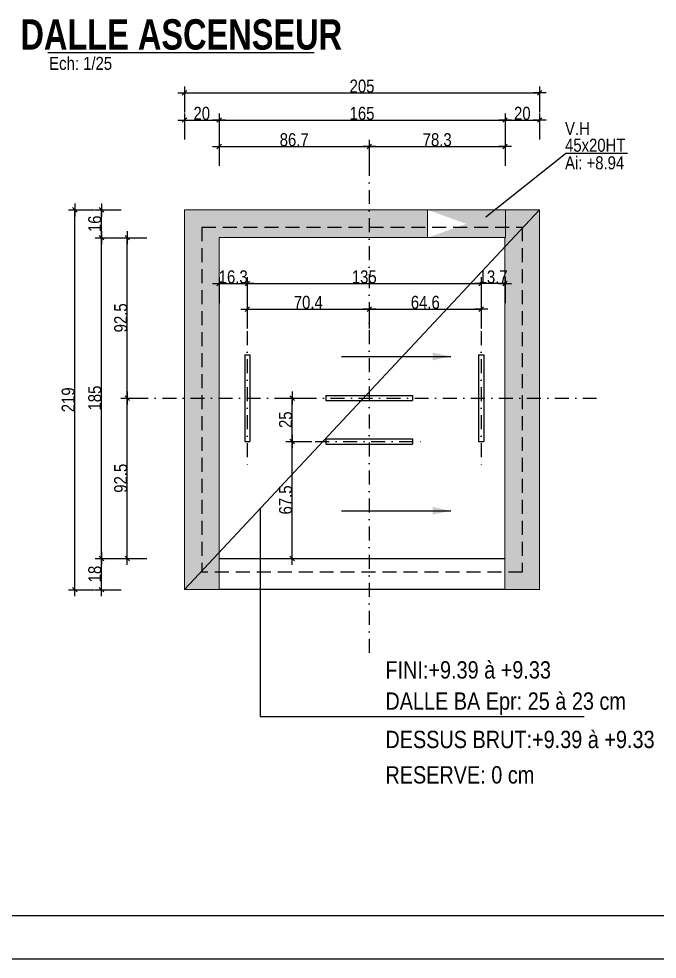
# Model space of a CAD drawing. Header units: centimetres. Extents: x -10252 to 0, y 2374 to 6574.
# Drawn here: x -9279 to -8542, y 2374 to 3459 of the extents above; entities that cross this region are included whole.
import ezdxf
from ezdxf.enums import TextEntityAlignment as Align

# ---------------------------------------------------------------- set-up
doc = ezdxf.new("R2010")
doc.units = ezdxf.units.CM
doc.header["$LTSCALE"] = 12.7
doc.header["$PDMODE"] = 1
doc.header["$PDSIZE"] = -2
doc.linetypes.add('CACHEX2', pattern=[19.05, 12.7, -6.35])
doc.linetypes.add('TIRETPTX2', pattern=[50.8, 25.4, -12.7, 0, -12.7])
for name, color, linetype in [('01_cote_gen', 4, 'Continuous'), ('01_linteaux', 2, 'Continuous'), ('01_murs_sup', 2, 'CACHEX2'), ('01_poch_BN', 9, 'Continuous'), ('01_texte', 230, 'Continuous'), ('AA_COTES', 2, 'Continuous')]:
    doc.layers.add(name, color=color, linetype=linetype)
doc.layers.add('01_murs_coup', color=5, linetype='Continuous', lineweight=60)
doc.layers.add('01_résv', color=32, linetype='Continuous', lineweight=9)
doc.styles.add('ARIAL NA', font='ARIALN.TTF')
doc.styles.add('impact', font='impact.ttf')
doc.styles.add('STYLE2', font='ARIALN.TTF')
doc.dimstyles.new('JB25', dxfattribs={"dimscale": 0.1, "dimtxt": 150, "dimasz": 15, "dimexe": 0.1, "dimexo": 0.1, "dimgap": 0.09, "dimtad": 1, "dimdec": 1, "dimlfac": 0.5, "dimdsep": 46, "dimtxsty": 'STYLE2', "dimblk1": 'BOND_G', "dimblk2": 'BOND_D', "dimsah": 1, "dimcen": 1.5, "dimdle": 0.01, "dimse1": 1, "dimse2": 1, "dimclrd": 4, "dimclre": 2, "dimclrt": 6, "dimazin": 2, "dimtfac": 2.333333, "dimtdec": 1, "dimtix": 1, "dimtmove": 2, "dimatfit": 3, "dimldrblk": 'BOND_G', "dimfxl": 1, "dimtolj": 1, "dimtzin": 0, "dimarcsym": 0})

# ---------------------------------------------------------------- blocks, each defined once
blk = doc.blocks.new('BOND_G')
at = {"layer": 'AA_COTES', "color": 0}
for p, q in [((0, -5), (0, 15)), ((5, 0), (-5, 0)), ((1.77, 1.77), (-1.77, -1.77))]:
    blk.add_line(p, q, dxfattribs=at)
blk = doc.blocks.new('BOND_D')
at = {"layer": 'AA_COTES', "color": 0}
for p, q in [((5, 0), (-5, 0)), ((-1.77, -1.77), (1.77, 1.77)), ((0, 5), (0, -15))]:
    blk.add_line(p, q, dxfattribs=at)
blk = doc.blocks.new('*D1898')
at = {"layer": '01_cote_gen', "color": 4, "lineweight": -2, "ltscale": 2, "transparency": 16777216}
blk.add_line((-9045.9, 3311.3), (-8875.5, 3311.3), dxfattribs=at)
at = {"layer": 'Defpoints', "color": 0, "ltscale": 2, "transparency": 16777216}
for p in [(-8874, 3311.3), (-9047.4, 3288.8), (-8874, 3275.5)]:
    blk.add_point(p, dxfattribs=at)
at = {"layer": '01_cote_gen', "color": 4, "lineweight": -2, "ltscale": 2, "transparency": 16777216, "xscale": 1.5, "yscale": 1.5, "zscale": 1.5, "rotation": 180}
blk.add_blockref('BOND_G', (-9047.4, 3311.3), dxfattribs=at)
at = {"layer": '01_cote_gen', "color": 4, "lineweight": -2, "ltscale": 2, "transparency": 16777216, "xscale": 1.5, "yscale": 1.5, "zscale": 1.5}
blk.add_blockref('BOND_D', (-8874, 3311.3), dxfattribs=at)
at = {"layer": '01_cote_gen', "color": 6, "ltscale": 2, "transparency": 16777216, "insert": (-8960.7, 3319), "char_height": 15, "attachment_point": 5, "style": 'STYLE2'}
blk.add_mtext('\\A1;86.7', dxfattribs=at)
blk = doc.blocks.new('*D1899')
at = {"layer": '01_cote_gen', "color": 4, "lineweight": -2, "ltscale": 2, "transparency": 16777216}
blk.add_line((-8872.5, 3311.3), (-8718.9, 3311.3), dxfattribs=at)
at = {"layer": 'Defpoints', "color": 0, "ltscale": 2, "transparency": 16777216}
for p in [(-8717.4, 3311.3), (-8874, 3288.8), (-8717.4, 3206.1)]:
    blk.add_point(p, dxfattribs=at)
at = {"layer": '01_cote_gen', "color": 4, "lineweight": -2, "ltscale": 2, "transparency": 16777216, "xscale": 1.5, "yscale": 1.5, "zscale": 1.5, "rotation": 180}
blk.add_blockref('BOND_G', (-8874, 3311.3), dxfattribs=at)
at = {"layer": '01_cote_gen', "color": 4, "lineweight": -2, "ltscale": 2, "transparency": 16777216, "xscale": 1.5, "yscale": 1.5, "zscale": 1.5}
blk.add_blockref('BOND_D', (-8717.4, 3311.3), dxfattribs=at)
at = {"layer": '01_cote_gen', "color": 6, "ltscale": 2, "transparency": 16777216, "insert": (-8795.7, 3319), "char_height": 15, "attachment_point": 5, "style": 'STYLE2'}
blk.add_mtext('\\A1;78.3', dxfattribs=at)
blk = doc.blocks.new('*D1900')
at = {"layer": '01_cote_gen', "color": 4, "lineweight": -2, "ltscale": 2, "transparency": 16777216}
blk.add_line((-9045.9, 3341.8), (-8718.9, 3341.8), dxfattribs=at)
at = {"layer": 'Defpoints', "color": 0, "ltscale": 2, "transparency": 16777216}
for p in [(-8717.4, 3341.8), (-9047.4, 3288.8), (-8717.4, 3288.8)]:
    blk.add_point(p, dxfattribs=at)
at = {"layer": '01_cote_gen', "color": 4, "lineweight": -2, "ltscale": 2, "transparency": 16777216, "xscale": 1.5, "yscale": 1.5, "zscale": 1.5, "rotation": 180}
blk.add_blockref('BOND_G', (-9047.4, 3341.8), dxfattribs=at)
at = {"layer": '01_cote_gen', "color": 4, "lineweight": -2, "ltscale": 2, "transparency": 16777216, "xscale": 1.5, "yscale": 1.5, "zscale": 1.5}
blk.add_blockref('BOND_D', (-8717.4, 3341.8), dxfattribs=at)
at = {"layer": '01_cote_gen', "color": 6, "ltscale": 2, "transparency": 16777216, "insert": (-8882.4, 3349.4), "char_height": 15, "attachment_point": 5, "style": 'STYLE2'}
blk.add_mtext('\\A1;165', dxfattribs=at)
blk = doc.blocks.new('*D1901')
at = {"layer": '01_cote_gen', "color": 4, "lineweight": -2, "ltscale": 2, "transparency": 16777216}
blk.add_line((-8715.9, 3341.8), (-8678.9, 3341.8), dxfattribs=at)
at = {"layer": 'Defpoints', "color": 0, "ltscale": 2, "transparency": 16777216}
for p in [(-8677.4, 3341.8), (-8717.4, 3319.3), (-8677.4, 3238.1)]:
    blk.add_point(p, dxfattribs=at)
at = {"layer": '01_cote_gen', "color": 4, "lineweight": -2, "ltscale": 2, "transparency": 16777216, "xscale": 1.5, "yscale": 1.5, "zscale": 1.5, "rotation": 180}
blk.add_blockref('BOND_G', (-8717.4, 3341.8), dxfattribs=at)
at = {"layer": '01_cote_gen', "color": 4, "lineweight": -2, "ltscale": 2, "transparency": 16777216, "xscale": 1.5, "yscale": 1.5, "zscale": 1.5}
blk.add_blockref('BOND_D', (-8677.4, 3341.8), dxfattribs=at)
at = {"layer": '01_cote_gen', "color": 6, "ltscale": 2, "transparency": 16777216, "insert": (-8697.4, 3349.4), "char_height": 15, "attachment_point": 5, "style": 'STYLE2'}
blk.add_mtext('\\A1;20', dxfattribs=at)
blk = doc.blocks.new('*D1902')
at = {"layer": '01_cote_gen', "color": 4, "lineweight": -2, "ltscale": 2, "transparency": 16777216}
blk.add_line((-9085.9, 3341.8), (-9048.9, 3341.8), dxfattribs=at)
at = {"layer": 'Defpoints', "color": 0, "ltscale": 2, "transparency": 16777216}
for p in [(-9047.4, 3341.8), (-9047.4, 3288.8), (-9087.4, 3238.1)]:
    blk.add_point(p, dxfattribs=at)
at = {"layer": '01_cote_gen', "color": 4, "lineweight": -2, "ltscale": 2, "transparency": 16777216, "xscale": 1.5, "yscale": 1.5, "zscale": 1.5, "rotation": 180}
blk.add_blockref('BOND_G', (-9087.4, 3341.8), dxfattribs=at)
at = {"layer": '01_cote_gen', "color": 4, "lineweight": -2, "ltscale": 2, "transparency": 16777216, "xscale": 1.5, "yscale": 1.5, "zscale": 1.5}
blk.add_blockref('BOND_D', (-9047.4, 3341.8), dxfattribs=at)
at = {"layer": '01_cote_gen', "color": 6, "ltscale": 2, "transparency": 16777216, "insert": (-9067.4, 3349.4), "char_height": 15, "attachment_point": 5, "style": 'STYLE2'}
blk.add_mtext('\\A1;20', dxfattribs=at)
blk = doc.blocks.new('*D1903')
at = {"layer": '01_cote_gen', "color": 4, "lineweight": -2, "ltscale": 2, "transparency": 16777216}
blk.add_line((-9085.9, 3373.1), (-8678.9, 3373.1), dxfattribs=at)
at = {"layer": 'Defpoints', "color": 0, "ltscale": 2, "transparency": 16777216}
for p in [(-8677.4, 3373.1), (-9087.4, 3319.3), (-8677.4, 3319.3)]:
    blk.add_point(p, dxfattribs=at)
at = {"layer": '01_cote_gen', "color": 4, "lineweight": -2, "ltscale": 2, "transparency": 16777216, "xscale": 1.5, "yscale": 1.5, "zscale": 1.5, "rotation": 180}
blk.add_blockref('BOND_G', (-9087.4, 3373.1), dxfattribs=at)
at = {"layer": '01_cote_gen', "color": 4, "lineweight": -2, "ltscale": 2, "transparency": 16777216, "xscale": 1.5, "yscale": 1.5, "zscale": 1.5}
blk.add_blockref('BOND_D', (-8677.4, 3373.1), dxfattribs=at)
at = {"layer": '01_cote_gen', "color": 6, "ltscale": 2, "transparency": 16777216, "insert": (-8882.4, 3380.8), "char_height": 15, "attachment_point": 5, "style": 'STYLE2'}
blk.add_mtext('\\A1;205', dxfattribs=at)
blk = doc.blocks.new('*D1904')
at = {"layer": '01_cote_gen', "color": 4, "lineweight": -2, "ltscale": 2, "transparency": 16777216}
blk.add_line((-9013.3, 3123.7), (-8875.5, 3123.7), dxfattribs=at)
at = {"layer": 'Defpoints', "color": 0, "ltscale": 2, "transparency": 16777216}
for p in [(-8874, 3123.7), (-9014.8, 3098.4), (-8874, 3098.4)]:
    blk.add_point(p, dxfattribs=at)
at = {"layer": '01_cote_gen', "color": 4, "lineweight": -2, "ltscale": 2, "transparency": 16777216, "xscale": 1.5, "yscale": 1.5, "zscale": 1.5, "rotation": 180}
blk.add_blockref('BOND_G', (-9014.8, 3123.7), dxfattribs=at)
at = {"layer": '01_cote_gen', "color": 4, "lineweight": -2, "ltscale": 2, "transparency": 16777216, "xscale": 1.5, "yscale": 1.5, "zscale": 1.5}
blk.add_blockref('BOND_D', (-8874, 3123.7), dxfattribs=at)
at = {"layer": '01_cote_gen', "color": 6, "ltscale": 2, "transparency": 16777216, "insert": (-8944.4, 3131.4), "char_height": 15, "attachment_point": 5, "style": 'STYLE2'}
blk.add_mtext('\\A1;70.4', dxfattribs=at)
blk = doc.blocks.new('*D1905')
at = {"layer": '01_cote_gen', "color": 4, "lineweight": -2, "ltscale": 2, "transparency": 16777216}
blk.add_line((-8872.5, 3123.7), (-8746.3, 3123.7), dxfattribs=at)
at = {"layer": 'Defpoints', "color": 0, "ltscale": 2, "transparency": 16777216}
for p in [(-8874, 3116.2), (-8744.8, 3123.7), (-8744.8, 3098.4)]:
    blk.add_point(p, dxfattribs=at)
at = {"layer": '01_cote_gen', "color": 4, "lineweight": -2, "ltscale": 2, "transparency": 16777216, "xscale": 1.5, "yscale": 1.5, "zscale": 1.5, "rotation": 180}
blk.add_blockref('BOND_G', (-8874, 3123.7), dxfattribs=at)
at = {"layer": '01_cote_gen', "color": 4, "lineweight": -2, "ltscale": 2, "transparency": 16777216, "xscale": 1.5, "yscale": 1.5, "zscale": 1.5}
blk.add_blockref('BOND_D', (-8744.8, 3123.7), dxfattribs=at)
at = {"layer": '01_cote_gen', "color": 6, "ltscale": 2, "transparency": 16777216, "insert": (-8809.4, 3131.4), "char_height": 15, "attachment_point": 5, "style": 'STYLE2'}
blk.add_mtext('\\A1;64.6', dxfattribs=at)
blk = doc.blocks.new('*D1906')
at = {"layer": '01_cote_gen', "color": 4, "lineweight": -2, "ltscale": 2, "transparency": 16777216}
blk.add_line((-9013.3, 3153.1), (-8746.3, 3153.1), dxfattribs=at)
at = {"layer": 'Defpoints', "color": 0, "ltscale": 2, "transparency": 16777216}
for p in [(-8744.8, 3153.1), (-9014.8, 3101.2), (-8744.8, 3098.4)]:
    blk.add_point(p, dxfattribs=at)
at = {"layer": '01_cote_gen', "color": 4, "lineweight": -2, "ltscale": 2, "transparency": 16777216, "xscale": 1.5, "yscale": 1.5, "zscale": 1.5, "rotation": 180}
blk.add_blockref('BOND_G', (-9014.8, 3153.1), dxfattribs=at)
at = {"layer": '01_cote_gen', "color": 4, "lineweight": -2, "ltscale": 2, "transparency": 16777216, "xscale": 1.5, "yscale": 1.5, "zscale": 1.5}
blk.add_blockref('BOND_D', (-8744.8, 3153.1), dxfattribs=at)
at = {"layer": '01_cote_gen', "color": 6, "ltscale": 2, "transparency": 16777216, "insert": (-8879.8, 3160.8), "char_height": 15, "attachment_point": 5, "style": 'STYLE2'}
blk.add_mtext('\\A1;135', dxfattribs=at)
blk = doc.blocks.new('*D1907')
at = {"layer": '01_cote_gen', "color": 4, "lineweight": -2, "ltscale": 2, "transparency": 16777216}
for p, q in [((-8746.3, 3153.1), (-8747.8, 3153.1)), ((-8717.4, 3153.1), (-8744.8, 3153.1)), ((-8715.9, 3153.1), (-8714.4, 3153.1))]:
    blk.add_line(p, q, dxfattribs=at)
at = {"layer": 'Defpoints', "color": 0, "ltscale": 2, "transparency": 16777216}
for p in [(-8744.8, 3153.1), (-8744.8, 3131.2), (-8717.4, 3131.2)]:
    blk.add_point(p, dxfattribs=at)
at = {"layer": '01_cote_gen', "color": 4, "lineweight": -2, "ltscale": 2, "transparency": 16777216, "xscale": 1.5, "yscale": 1.5, "zscale": 1.5}
blk.add_blockref('BOND_D', (-8744.8, 3153.1), dxfattribs=at)
at = {"layer": '01_cote_gen', "color": 4, "lineweight": -2, "ltscale": 2, "transparency": 16777216, "xscale": 1.5, "yscale": 1.5, "zscale": 1.5, "rotation": 180}
blk.add_blockref('BOND_G', (-8717.4, 3153.1), dxfattribs=at)
at = {"layer": '01_cote_gen', "color": 6, "ltscale": 2, "transparency": 16777216, "insert": (-8731.1, 3160.8), "char_height": 15, "attachment_point": 5, "style": 'STYLE2'}
blk.add_mtext('\\A1;13.7', dxfattribs=at)
blk = doc.blocks.new('*D1908')
at = {"layer": '01_cote_gen', "color": 4, "lineweight": -2, "ltscale": 2, "transparency": 16777216}
blk.add_line((-9045.9, 3153.1), (-9016.3, 3153.1), dxfattribs=at)
at = {"layer": 'Defpoints', "color": 0, "ltscale": 2, "transparency": 16777216}
for p in [(-9014.8, 3153.1), (-9047.4, 3134.2), (-9014.8, 3134.2)]:
    blk.add_point(p, dxfattribs=at)
at = {"layer": '01_cote_gen', "color": 4, "lineweight": -2, "ltscale": 2, "transparency": 16777216, "xscale": 1.5, "yscale": 1.5, "zscale": 1.5, "rotation": 180}
blk.add_blockref('BOND_G', (-9047.4, 3153.1), dxfattribs=at)
at = {"layer": '01_cote_gen', "color": 4, "lineweight": -2, "ltscale": 2, "transparency": 16777216, "xscale": 1.5, "yscale": 1.5, "zscale": 1.5}
blk.add_blockref('BOND_D', (-9014.8, 3153.1), dxfattribs=at)
at = {"layer": '01_cote_gen', "color": 6, "ltscale": 2, "transparency": 16777216, "insert": (-9031.1, 3160.8), "char_height": 15, "attachment_point": 5, "style": 'STYLE2'}
blk.add_mtext('\\A1;16.3', dxfattribs=at)
blk = doc.blocks.new('*D1909')
at = {"layer": '01_cote_gen', "color": 4, "lineweight": -2, "ltscale": 2, "transparency": 16777216}
blk.add_line((-9153.3, 2837.6), (-9153.3, 3019.6), dxfattribs=at)
at = {"layer": 'Defpoints', "color": 0, "ltscale": 2, "transparency": 16777216}
for p in [(-9153.3, 3021.1), (-9047.4, 3021.1), (-9047.4, 2836.1)]:
    blk.add_point(p, dxfattribs=at)
at = {"layer": '01_cote_gen', "color": 4, "lineweight": -2, "ltscale": 2, "transparency": 16777216, "xscale": 1.5, "yscale": 1.5, "zscale": 1.5}
for name, p, rotation in [('BOND_D', (-9153.3, 3021.1), 90), ('BOND_G', (-9153.3, 2836.1), 270)]:
    blk.add_blockref(name, p, dxfattribs=dict(at, rotation=rotation))
at = {"layer": '01_cote_gen', "color": 6, "ltscale": 2, "transparency": 16777216, "insert": (-9160.9, 2928.6), "char_height": 15, "attachment_point": 5, "rotation": 90, "style": 'STYLE2'}
blk.add_mtext('\\A1;92.5', dxfattribs=at)
blk = doc.blocks.new('*D1910')
at = {"layer": '01_cote_gen', "color": 4, "lineweight": -2, "ltscale": 2, "transparency": 16777216}
blk.add_line((-9153.3, 3022.6), (-9153.3, 3204.6), dxfattribs=at)
at = {"layer": 'Defpoints', "color": 0, "ltscale": 2, "transparency": 16777216}
for p in [(-9153.3, 3206.1), (-9007.1, 3206.1), (-9032.1, 3021.1)]:
    blk.add_point(p, dxfattribs=at)
at = {"layer": '01_cote_gen', "color": 4, "lineweight": -2, "ltscale": 2, "transparency": 16777216, "xscale": 1.5, "yscale": 1.5, "zscale": 1.5}
for name, p, rotation in [('BOND_D', (-9153.3, 3206.1), 90), ('BOND_G', (-9153.3, 3021.1), 270)]:
    blk.add_blockref(name, p, dxfattribs=dict(at, rotation=rotation))
at = {"layer": '01_cote_gen', "color": 6, "ltscale": 2, "transparency": 16777216, "insert": (-9160.9, 3113.6), "char_height": 15, "attachment_point": 5, "rotation": 90, "style": 'STYLE2'}
blk.add_mtext('\\A1;92.5', dxfattribs=at)
blk = doc.blocks.new('*D1911')
at = {"layer": '01_cote_gen', "color": 4, "lineweight": -2, "ltscale": 2, "transparency": 16777216}
blk.add_line((-9183.1, 2837.6), (-9183.1, 3204.6), dxfattribs=at)
at = {"layer": 'Defpoints', "color": 0, "ltscale": 2, "transparency": 16777216}
for p in [(-9183.1, 3206.1), (-9047.4, 3206.1), (-9047.4, 2836.1)]:
    blk.add_point(p, dxfattribs=at)
at = {"layer": '01_cote_gen', "color": 4, "lineweight": -2, "ltscale": 2, "transparency": 16777216, "xscale": 1.5, "yscale": 1.5, "zscale": 1.5}
for name, p, rotation in [('BOND_D', (-9183.1, 3206.1), 90), ('BOND_G', (-9183.1, 2836.1), 270)]:
    blk.add_blockref(name, p, dxfattribs=dict(at, rotation=rotation))
at = {"layer": '01_cote_gen', "color": 6, "ltscale": 2, "transparency": 16777216, "insert": (-9190.8, 3021.1), "char_height": 15, "attachment_point": 5, "rotation": 90, "style": 'STYLE2'}
blk.add_mtext('\\A1;185', dxfattribs=at)
blk = doc.blocks.new('*D1912')
at = {"layer": '01_cote_gen', "color": 4, "lineweight": -2, "ltscale": 2, "transparency": 16777216}
blk.add_line((-9183.1, 3207.6), (-9183.1, 3236.6), dxfattribs=at)
at = {"layer": 'Defpoints', "color": 0, "ltscale": 2, "transparency": 16777216}
for p in [(-9183.1, 3238.1), (-9055.5, 3238.1), (-9047.4, 3206.1)]:
    blk.add_point(p, dxfattribs=at)
at = {"layer": '01_cote_gen', "color": 4, "lineweight": -2, "ltscale": 2, "transparency": 16777216, "xscale": 1.5, "yscale": 1.5, "zscale": 1.5}
for name, p, rotation in [('BOND_D', (-9183.1, 3238.1), 90), ('BOND_G', (-9183.1, 3206.1), 270)]:
    blk.add_blockref(name, p, dxfattribs=dict(at, rotation=rotation))
at = {"layer": '01_cote_gen', "color": 6, "ltscale": 2, "transparency": 16777216, "insert": (-9190.8, 3222.1), "char_height": 15, "attachment_point": 5, "rotation": 90, "style": 'STYLE2'}
blk.add_mtext('\\A1;16', dxfattribs=at)
blk = doc.blocks.new('*D1913')
at = {"layer": '01_cote_gen', "color": 4, "lineweight": -2, "ltscale": 2, "transparency": 16777216}
blk.add_line((-9183.1, 2801.6), (-9183.1, 2834.6), dxfattribs=at)
at = {"layer": 'Defpoints', "color": 0, "ltscale": 2, "transparency": 16777216}
for p in [(-9183.1, 2836.1), (-9023.2, 2836.1), (-9023.2, 2800.1)]:
    blk.add_point(p, dxfattribs=at)
at = {"layer": '01_cote_gen', "color": 4, "lineweight": -2, "ltscale": 2, "transparency": 16777216, "xscale": 1.5, "yscale": 1.5, "zscale": 1.5}
for name, p, rotation in [('BOND_D', (-9183.1, 2836.1), 90), ('BOND_G', (-9183.1, 2800.1), 270)]:
    blk.add_blockref(name, p, dxfattribs=dict(at, rotation=rotation))
at = {"layer": '01_cote_gen', "color": 6, "ltscale": 2, "transparency": 16777216, "insert": (-9190.8, 2818.1), "char_height": 15, "attachment_point": 5, "rotation": 90, "style": 'STYLE2'}
blk.add_mtext('\\A1;18', dxfattribs=at)
blk = doc.blocks.new('*D1914')
at = {"layer": '01_cote_gen', "color": 4, "lineweight": -2, "ltscale": 2, "transparency": 16777216}
blk.add_line((-9213.8, 2801.6), (-9213.8, 3236.6), dxfattribs=at)
at = {"layer": 'Defpoints', "color": 0, "ltscale": 2, "transparency": 16777216}
for p in [(-9213.8, 3238.1), (-8974.8, 3238.1), (-8974.8, 2800.1)]:
    blk.add_point(p, dxfattribs=at)
at = {"layer": '01_cote_gen', "color": 4, "lineweight": -2, "ltscale": 2, "transparency": 16777216, "xscale": 1.5, "yscale": 1.5, "zscale": 1.5}
for name, p, rotation in [('BOND_D', (-9213.8, 3238.1), 90), ('BOND_G', (-9213.8, 2800.1), 270)]:
    blk.add_blockref(name, p, dxfattribs=dict(at, rotation=rotation))
at = {"layer": '01_cote_gen', "color": 6, "ltscale": 2, "transparency": 16777216, "insert": (-9221.5, 3019.1), "char_height": 15, "attachment_point": 5, "rotation": 90, "style": 'STYLE2'}
blk.add_mtext('\\A1;219', dxfattribs=at)
blk = doc.blocks.new('*D1915')
at = {"layer": '01_cote_gen', "color": 4, "lineweight": -2, "ltscale": 2, "transparency": 16777216}
blk.add_line((-8963, 2837.6), (-8963, 2969.6), dxfattribs=at)
at = {"layer": 'Defpoints', "color": 0, "ltscale": 2, "transparency": 16777216}
for p in [(-8963, 2971.1), (-8936.5, 2971.1), (-8936.5, 2836.1)]:
    blk.add_point(p, dxfattribs=at)
at = {"layer": '01_cote_gen', "color": 4, "lineweight": -2, "ltscale": 2, "transparency": 16777216, "xscale": 1.5, "yscale": 1.5, "zscale": 1.5}
for name, p, rotation in [('BOND_D', (-8963, 2971.1), 90), ('BOND_G', (-8963, 2836.1), 270)]:
    blk.add_blockref(name, p, dxfattribs=dict(at, rotation=rotation))
at = {"layer": '01_cote_gen', "color": 6, "ltscale": 2, "transparency": 16777216, "insert": (-8970.6, 2903.6), "char_height": 15, "attachment_point": 5, "rotation": 90, "style": 'STYLE2'}
blk.add_mtext('\\A1;67.5', dxfattribs=at)
blk = doc.blocks.new('*D1916')
at = {"layer": '01_cote_gen', "color": 4, "lineweight": -2, "ltscale": 2, "transparency": 16777216}
blk.add_line((-8963, 2972.6), (-8963, 3019.6), dxfattribs=at)
at = {"layer": 'Defpoints', "color": 0, "ltscale": 2, "transparency": 16777216}
for p in [(-8963, 3021.1), (-8955.5, 3021.1), (-8955.5, 2971.1)]:
    blk.add_point(p, dxfattribs=at)
at = {"layer": '01_cote_gen', "color": 4, "lineweight": -2, "ltscale": 2, "transparency": 16777216, "xscale": 1.5, "yscale": 1.5, "zscale": 1.5}
for name, p, rotation in [('BOND_D', (-8963, 3021.1), 90), ('BOND_G', (-8963, 2971.1), 270)]:
    blk.add_blockref(name, p, dxfattribs=dict(at, rotation=rotation))
at = {"layer": '01_cote_gen', "color": 6, "ltscale": 2, "transparency": 16777216, "insert": (-8970.6, 2996.1), "char_height": 15, "attachment_point": 5, "rotation": 90, "style": 'STYLE2'}
blk.add_mtext('\\A1;25', dxfattribs=at)

msp = doc.modelspace()

# ---------------------------------------------------------------- hatches: boundary and pattern name
at = {"layer": '01_poch_BN', "ltscale": 2}
h = msp.add_hatch(color=256, dxfattribs=at)
h.dxf.hatch_style = 1
h.paths.add_polyline_path([(-9047.42, 3206.12), (-8717.42, 3206.12), (-8717.42, 2800.12), (-8677.42, 2800.12), (-8677.42, 3238.12), (-9087.42, 3238.12), (-9087.42, 2800.12), (-9047.42, 2800.12)])

# ---------------------------------------------------------------- linework, layer by layer
at = {"layer": '01_cote_gen'}
msp.add_line((-3217.41, 2373.88), (-10252.01, 2373.88), dxfattribs=at)
at = {"layer": '01_linteaux', "linetype": 'TIRETPTX2', "ltscale": 0.05}
for p, q in [((-8874.02, 3293.45), (-8874.02, 2727.2)), ((-9014.82, 3098.38), (-9014.82, 2943.86)), ((-8744.82, 3098.38), (-8744.82, 2943.86)), ((-9145.22, 3021.12), (-8611.95, 3021.12)), ((-8936.46, 2971.12), (-8811.59, 2971.12))]:
    msp.add_line(p, q, dxfattribs=at)
at = {"layer": '01_linteaux', "ltscale": 0.1}
for p, q in [((-9017.82, 3071.12), (-9011.82, 3071.12)), ((-9017.82, 3071.12), (-9017.82, 2971.12)), ((-9011.82, 3071.12), (-9011.82, 2971.12)), ((-8747.82, 3071.12), (-8747.82, 2971.12)), ((-8747.82, 3071.12), (-8741.82, 3071.12)), ((-8741.82, 3071.12), (-8741.82, 2971.12)), ((-8924.02, 3024.12), (-8924.02, 3018.12)), ((-8924.02, 3024.12), (-8824.02, 3024.12)), ((-8924.02, 3018.12), (-8824.02, 3018.12)), ((-8824.02, 3024.12), (-8824.02, 3018.12)), ((-8924.02, 2974.12), (-8824.02, 2974.12)), ((-8924.02, 2974.12), (-8924.02, 2968.12)), ((-8824.02, 2974.12), (-8824.02, 2968.12)), ((-9017.82, 2971.12), (-9011.82, 2971.12)), ((-8924.02, 2968.12), (-8824.02, 2968.12)), ((-8747.82, 2971.12), (-8741.82, 2971.12)), ((-9047.42, 2836.12), (-8717.42, 2836.12)), ((-8717.42, 2800.12), (-9047.42, 2800.12))]:
    msp.add_line(p, q, dxfattribs=at)
at = {"layer": '01_linteaux'}
for p, q in [((-8906.23, 3069.08), (-8779.96, 3069.08)), ((-8906.23, 2891.08), (-8779.96, 2891.08))]:
    msp.add_line(p, q, dxfattribs=at)
for points in [[(-8779.96, 3069.08), (-8800.81, 3073.47), (-8800.81, 3069.08)], [(-8779.96, 3069.08), (-8800.81, 3064.68), (-8800.81, 3069.08)], [(-8779.96, 2891.08), (-8800.81, 2895.47), (-8800.81, 2891.08)], [(-8779.96, 2891.08), (-8800.81, 2886.68), (-8800.81, 2891.08)]]:
    msp.add_solid(points, dxfattribs=at)
at = {"layer": '01_murs_coup', "linetype": 'Continuous', "lineweight": 5}
for p, q in [((-9087.42, 3238.12), (-8677.42, 3238.12)), ((-9087.42, 3238.12), (-9087.42, 2800.12)), ((-8677.42, 3238.12), (-8677.42, 2800.12)), ((-9047.42, 3206.12), (-8717.42, 3206.12)), ((-9047.42, 3206.12), (-9047.42, 2800.12)), ((-8717.42, 3206.12), (-8717.42, 2800.12)), ((-9087.42, 2800.12), (-9047.42, 2800.12)), ((-8717.42, 2800.12), (-8677.42, 2800.12))]:
    msp.add_line(p, q, dxfattribs=at)
at = {"layer": '01_murs_sup', "ltscale": 0.1}
for p, q in [((-9067.42, 3218.12), (-8697.42, 3218.12)), ((-9067.42, 3218.12), (-9067.42, 2820.12)), ((-8697.42, 3218.12), (-8697.42, 2820.12)), ((-8697.42, 2820.12), (-9067.42, 2820.12))]:
    msp.add_line(p, q, dxfattribs=at)
at = {"layer": '01_résv'}
for p, q in [((-8806.87, 3238.12), (-8806.87, 3206.12)), ((-8716.87, 3238.12), (-8716.87, 3206.12))]:
    msp.add_line(p, q, dxfattribs=at)
msp.add_solid([(-8806.87, 3238.12), (-8806.87, 3206.12), (-8716.87, 3206.12), (-8716.87, 3238.12)], dxfattribs=at)
at = {"layer": '01_texte'}
for p, q in [((-8937.68, 3419.45), (-9244.86, 3419.45)), ((-8739.37, 3230.12), (-8647.72, 3303.37)), ((-8576.09, 3303.37), (-8647.72, 3303.37)), ((-9087.42, 2800.12), (-8677.42, 3238.12)), ((-9000.03, 2893.48), (-9000.03, 2653.62)), ((-9000.03, 2653.62), (-8626.03, 2653.62)), ((-3217.41, 2423.88), (-10202.01, 2423.88))]:
    msp.add_line(p, q, dxfattribs=at)

# ---------------------------------------------------------------- texts
at = {"layer": '01_texte', "style": 'impact'}
msp.add_text('DALLE ASCENSEUR', height=35, dxfattribs=at).set_placement((-9091.05, 3440.55), align=Align.MIDDLE)
at = {"layer": '01_texte'}
for s, height, style, p in [('Ech: 1/25', 15, 'STYLE2', (-9243.5, 3399.66)), ('V.H', 15, 'ARIAL NA', (-8648.12, 3324.53)), ('45x20HT', 15, 'ARIAL NA', (-8648.12, 3305.24)), ('Ai: +8.94', 15, 'ARIAL NA', (-8648.12, 3284.95)), ('FINI:+9.39 à +9.33', 20, 'ARIAL NA', (-8855.45, 2697.57)), ('DALLE BA Epr: 25 à 23 cm', 20, 'ARIAL NA', (-8855.45, 2661.61)), ('DESSUS BRUT:+9.39 à +9.33', 20, 'ARIAL NA', (-8855.45, 2617.36)), ('RESERVE: 0 cm', 20, 'ARIAL NA', (-8855.45, 2576.52))]:
    msp.add_text(s, height=height, dxfattribs=dict(at, style=style)).set_placement(p)

# ---------------------------------------------------------------- dimensions: what is measured, and where the dimension line sits
at = {"layer": '01_cote_gen', "ltscale": 2}
for base, p1, p2, picture, middle in [((-8677.42, 3373.08), (-9087.42, 3319.26), (-8677.42, 3319.26), '*D1903', (-8882.42, 3380.75)), ((-9047.42, 3341.76), (-9087.42, 3238.12), (-9047.42, 3288.82), '*D1902', (-9067.42, 3349.42)), ((-8717.42, 3341.76), (-9047.42, 3288.82), (-8717.42, 3288.82), '*D1900', (-8882.42, 3349.42)), ((-8677.42, 3341.76), (-8717.42, 3319.26), (-8677.42, 3238.12), '*D1901', (-8697.42, 3349.42)), ((-8874.02, 3311.32), (-9047.42, 3288.82), (-8874.02, 3275.52), '*D1898', (-8960.72, 3318.99)), ((-8717.42, 3311.32), (-8874.02, 3288.82), (-8717.42, 3206.12), '*D1899', (-8795.72, 3318.99)), ((-9014.82, 3153.12), (-9047.42, 3134.17), (-9014.82, 3134.17), '*D1908', (-9031.12, 3160.79)), ((-8744.82, 3153.12), (-9014.82, 3101.24), (-8744.82, 3098.38), '*D1906', (-8879.82, 3160.79)), ((-8744.82, 3153.12), (-8717.42, 3131.24), (-8744.82, 3131.24), '*D1907', (-8731.12, 3160.79)), ((-8874.02, 3123.74), (-9014.82, 3098.38), (-8874.02, 3098.38), '*D1904', (-8944.42, 3131.41)), ((-8744.82, 3123.74), (-8874.02, 3116.24), (-8744.82, 3098.38), '*D1905', (-8809.42, 3131.41))]:
    dim = msp.add_linear_dim(base=base, p1=p1, p2=p2, dimstyle='JB25', dxfattribs=at)
    dim.commit()
    dim.dimension.update_dxf_attribs({"geometry": picture, "text_midpoint": middle})
for base, p1, p2, picture, middle in [((-9213.83, 3238.12), (-8974.78, 2800.12), (-8974.78, 3238.12), '*D1914', (-9221.5, 3019.12)), ((-9183.14, 3238.12), (-9047.42, 3206.12), (-9055.54, 3238.12), '*D1912', (-9190.81, 3222.12)), ((-9183.14, 3206.12), (-9047.42, 2836.12), (-9047.42, 3206.12), '*D1911', (-9190.81, 3021.12)), ((-9153.26, 3206.12), (-9032.12, 3021.12), (-9007.08, 3206.12), '*D1910', (-9160.93, 3113.62)), ((-9153.26, 3021.12), (-9047.42, 2836.12), (-9047.42, 3021.12), '*D1909', (-9160.93, 2928.62)), ((-8962.96, 3021.12), (-8955.46, 2971.12), (-8955.46, 3021.12), '*D1916', (-8970.62, 2996.12)), ((-8962.96, 2971.12), (-8936.46, 2836.12), (-8936.46, 2971.12), '*D1915', (-8970.62, 2903.62)), ((-9183.14, 2836.12), (-9023.23, 2800.12), (-9023.23, 2836.12), '*D1913', (-9190.81, 2818.12))]:
    dim = msp.add_linear_dim(base=base, p1=p1, p2=p2, angle=90, dimstyle='JB25', dxfattribs=at)
    dim.commit()
    dim.dimension.update_dxf_attribs({"geometry": picture, "text_midpoint": middle})

doc.saveas('drawing.dxf')
